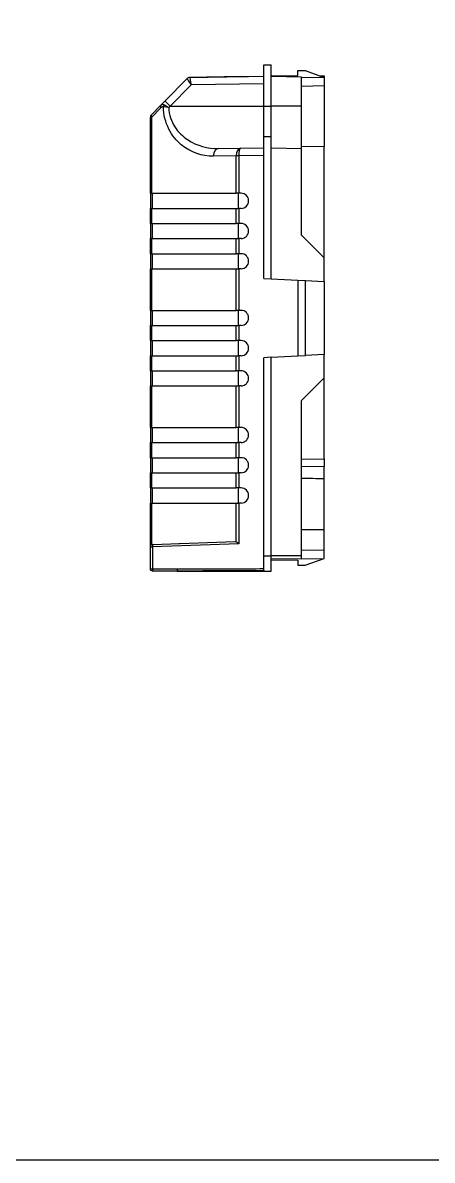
# Model space of a CAD drawing. Header units: millimetres. Extents: x 135 to 621, y 172 to 816.
# Drawn here: x 323.8 to 378, y 515.3 to 665.9 of the extents above; entities that cross this region are included whole.
import ezdxf

# ---------------------------------------------------------------- set-up
doc = ezdxf.new("R2010")
doc.units = ezdxf.units.MM
doc.layers.get('0').update_dxf_attribs({"linetype": 'CONTINUOUS'})
doc.layers.add('13', color=7, linetype='CONTINUOUS')

msp = doc.modelspace()

# ---------------------------------------------------------------- linework, layer by layer
msp.add_lwpolyline([(134.977, 816.42), (620.928, 816.42), (620.928, 515.315), (134.977, 515.315)], close=True)
at = {"layer": '13', "color": 155, "linetype": 'Continuous'}
for p, q in [((355.667, 654.817), (355.667, 660.303)), ((355.667, 660.303), (356.667, 660.303)), ((356.667, 654.817), (356.667, 660.303)), ((360.167, 659.533), (361.167, 659.533)), ((360.167, 658.882), (360.167, 659.533)), ((361.167, 659.533), (363.667, 658.633)), ((342.61, 655.518), (345.523, 658.483)), ((345.523, 658.483), (345.523, 658.483)), ((345.871, 658.632), (355.667, 658.803)), ((352.666, 658.751), (345.871, 658.632)), ((352.666, 658.751), (353.666, 658.768)), ((352.666, 658.751), (353.666, 658.768)), ((352.666, 658.751), (353.666, 658.768)), ((352.666, 658.751), (353.666, 658.768)), ((352.666, 658.751), (353.666, 658.768)), ((352.666, 658.751), (353.666, 658.768)), ((352.666, 658.751), (353.666, 658.768)), ((352.666, 658.751), (353.666, 658.768)), ((352.666, 658.751), (353.666, 658.768)), ((352.666, 658.751), (353.666, 658.768)), ((352.666, 658.751), (353.666, 658.768)), ((352.666, 658.751), (353.666, 658.768)), ((356.667, 658.821), (360.167, 658.882)), ((360.667, 658.683), (356.667, 658.753)), ((360.667, 658.683), (363.667, 658.631)), ((360.667, 654.817), (360.667, 658.683)), ((363.09, 658.841), (363.667, 658.831)), ((363.667, 658.831), (363.667, 658.633)), ((363.667, 658.633), (363.667, 658.631)), ((363.667, 658.631), (363.667, 657.543)), ((346.076, 657.636), (343.306, 654.817)), ((355.667, 657.803), (346.076, 657.636)), ((360.667, 657.49), (363.667, 657.543)), ((363.667, 657.543), (363.667, 649.484)), ((340.811, 653.687), (342.068, 654.967)), ((342.068, 654.616), (340.811, 653.337)), ((343.306, 654.817), (355.667, 654.817)), ((355.667, 654.817), (356.667, 654.817)), ((355.667, 650.818), (355.667, 654.817)), ((356.667, 650.818), (356.667, 654.817)), ((340.811, 653.337), (340.667, 653.337)), ((340.667, 643.303), (340.667, 653.337)), ((340.667, 652.041), (340.667, 653.337)), ((340.667, 652.041), (340.667, 651.041)), ((340.811, 653.337), (340.811, 643.303)), ((355.667, 632.039), (355.667, 650.818)), ((355.667, 650.818), (356.667, 650.818)), ((356.667, 631.986), (356.667, 650.818)), ((349.694, 649.214), (352.575, 649.264)), ((352.575, 649.264), (355.667, 649.318)), ((360.667, 649.198), (356.667, 649.268)), ((360.667, 649.536), (363.667, 649.484)), ((360.667, 637.753), (360.667, 649.198)), ((363.667, 634.753), (363.667, 649.484)), ((352.022, 648.267), (348.998, 648.214)), ((352.37, 648.261), (352.022, 648.261)), ((352.022, 643.303), (352.022, 648.261)), ((355.667, 648.318), (352.37, 648.261)), ((352.37, 648.261), (352.37, 643.303)), ((340.667, 643.303), (340.667, 641.303)), ((340.811, 643.303), (340.667, 643.303)), ((340.811, 643.303), (352.022, 643.303)), ((340.967, 641.303), (340.967, 643.303)), ((352.37, 643.303), (352.022, 643.303)), ((352.294, 643.303), (352.294, 641.303)), ((352.666, 643.303), (352.37, 643.303)), ((340.667, 641.303), (340.811, 641.303)), ((340.667, 639.303), (340.667, 641.303)), ((340.811, 641.303), (340.811, 639.303)), ((340.811, 641.303), (352.022, 641.303)), ((352.022, 639.303), (352.022, 641.303)), ((352.022, 641.303), (352.37, 641.303)), ((352.666, 641.303), (352.37, 641.303)), ((352.37, 641.303), (352.37, 639.303)), ((340.667, 639.303), (340.667, 637.303)), ((340.811, 639.303), (340.667, 639.303)), ((340.811, 639.303), (352.022, 639.303)), ((340.967, 637.303), (340.967, 639.303)), ((352.37, 639.303), (352.022, 639.303)), ((352.294, 639.303), (352.294, 637.303)), ((352.666, 639.303), (352.37, 639.303)), ((340.667, 637.303), (340.811, 637.303)), ((340.667, 635.303), (340.667, 637.303)), ((340.811, 637.303), (340.811, 635.303)), ((340.811, 637.303), (352.022, 637.303)), ((352.022, 635.303), (352.022, 637.303)), ((352.022, 637.303), (352.37, 637.303)), ((352.37, 637.303), (352.37, 635.303)), ((352.666, 637.303), (352.37, 637.303)), ((360.667, 637.753), (363.667, 634.753)), ((340.811, 635.303), (340.667, 635.303)), ((340.667, 635.303), (340.667, 633.303)), ((340.811, 635.303), (352.022, 635.303)), ((340.967, 633.303), (340.967, 635.303)), ((352.37, 635.303), (352.022, 635.303)), ((352.294, 635.303), (352.294, 633.303)), ((352.666, 635.303), (352.37, 635.303)), ((363.667, 631.619), (363.667, 634.753)), ((340.667, 627.803), (340.667, 633.303)), ((340.667, 633.303), (340.811, 633.303)), ((340.811, 633.303), (340.811, 627.803)), ((340.811, 633.303), (352.022, 633.303)), ((352.022, 633.303), (352.37, 633.303)), ((352.022, 627.803), (352.022, 633.303)), ((352.37, 633.303), (352.37, 627.803)), ((352.666, 633.303), (352.37, 633.303)), ((355.667, 632.039), (356.667, 631.986)), ((356.667, 631.986), (360.167, 631.803)), ((360.167, 631.803), (360.167, 621.773)), ((360.167, 631.803), (361.168, 631.75)), ((361.168, 631.75), (363.667, 631.619)), ((361.168, 621.826), (361.168, 631.75)), ((363.667, 631.619), (363.667, 621.957)), ((340.811, 627.803), (340.667, 627.803)), ((340.667, 627.803), (340.667, 625.803)), ((340.811, 627.803), (352.022, 627.803)), ((340.967, 625.803), (340.967, 627.803)), ((352.37, 627.803), (352.022, 627.803)), ((352.294, 627.803), (352.294, 625.803)), ((352.666, 627.803), (352.37, 627.803)), ((340.667, 625.803), (340.811, 625.803)), ((340.667, 623.803), (340.667, 625.803)), ((340.811, 625.803), (340.811, 623.803)), ((340.811, 625.803), (352.022, 625.803)), ((352.022, 623.803), (352.022, 625.803)), ((352.022, 625.803), (352.37, 625.803)), ((352.666, 625.803), (352.37, 625.803)), ((352.37, 625.803), (352.37, 623.803)), ((340.811, 623.803), (340.667, 623.803)), ((340.667, 623.803), (340.667, 621.803)), ((340.811, 623.803), (352.022, 623.803)), ((340.967, 621.803), (340.967, 623.803)), ((352.37, 623.803), (352.022, 623.803)), ((352.294, 623.803), (352.294, 621.803)), ((352.666, 623.803), (352.37, 623.803)), ((340.667, 619.803), (340.667, 621.803)), ((340.667, 621.803), (340.811, 621.803)), ((340.811, 621.803), (340.811, 619.803)), ((340.811, 621.803), (352.022, 621.803)), ((352.022, 619.803), (352.022, 621.803)), ((352.022, 621.803), (352.37, 621.803)), ((352.666, 621.803), (352.37, 621.803)), ((352.37, 621.803), (352.37, 619.803)), ((360.167, 621.773), (361.168, 621.826)), ((363.667, 621.957), (361.168, 621.826)), ((363.667, 618.853), (363.667, 621.957)), ((356.667, 621.59), (355.667, 621.538)), ((355.667, 595.303), (355.667, 621.538)), ((356.667, 621.59), (360.167, 621.773)), ((356.667, 595.303), (356.667, 621.59)), ((340.667, 619.803), (340.667, 617.803)), ((340.811, 619.803), (340.667, 619.803)), ((340.811, 619.803), (352.022, 619.803)), ((340.967, 617.803), (340.967, 619.803)), ((352.37, 619.803), (352.022, 619.803)), ((352.294, 619.803), (352.294, 617.803)), ((352.666, 619.803), (352.37, 619.803)), ((360.667, 615.853), (363.667, 618.853)), ((363.667, 608.138), (363.667, 618.853)), ((340.667, 612.303), (340.667, 617.803)), ((340.667, 617.803), (340.811, 617.803)), ((340.811, 617.803), (352.022, 617.803)), ((340.811, 617.803), (340.811, 612.303)), ((352.022, 612.303), (352.022, 617.803)), ((352.022, 617.803), (352.37, 617.803)), ((352.666, 617.803), (352.37, 617.803)), ((352.37, 617.803), (352.37, 612.303)), ((360.667, 595.303), (360.667, 615.853)), ((340.811, 612.303), (340.667, 612.303)), ((340.667, 612.303), (340.667, 610.303)), ((340.811, 612.303), (352.022, 612.303)), ((340.967, 610.303), (340.967, 612.303)), ((352.37, 612.303), (352.022, 612.303)), ((352.294, 612.303), (352.294, 610.303)), ((352.666, 612.303), (352.37, 612.303)), ((340.667, 608.303), (340.667, 610.303)), ((340.667, 610.303), (340.811, 610.303)), ((340.811, 610.303), (352.022, 610.303)), ((340.811, 610.303), (340.811, 608.303)), ((352.022, 610.303), (352.37, 610.303)), ((352.022, 608.303), (352.022, 610.303)), ((352.37, 610.303), (352.37, 608.303)), ((352.666, 610.303), (352.37, 610.303)), ((340.811, 608.303), (340.667, 608.303)), ((340.667, 608.303), (340.667, 606.303)), ((340.811, 608.303), (352.022, 608.303)), ((340.967, 606.303), (340.967, 608.303)), ((352.37, 608.303), (352.022, 608.303)), ((352.294, 608.303), (352.294, 606.303)), ((352.666, 608.303), (352.37, 608.303)), ((360.667, 608.086), (363.667, 608.138)), ((363.667, 607.138), (360.667, 607.086)), ((363.667, 608.138), (363.667, 607.138)), ((363.667, 605.549), (363.667, 607.138)), ((340.667, 604.303), (340.667, 606.303)), ((340.667, 606.303), (340.811, 606.303)), ((340.811, 606.303), (352.022, 606.303)), ((340.811, 606.303), (340.811, 604.303)), ((352.022, 606.303), (352.37, 606.303)), ((352.022, 604.303), (352.022, 606.303)), ((352.37, 606.303), (352.37, 604.303)), ((352.666, 606.303), (352.37, 606.303)), ((340.667, 604.303), (340.667, 602.303)), ((340.811, 604.303), (340.667, 604.303)), ((340.811, 604.303), (352.022, 604.303)), ((340.967, 602.303), (340.967, 604.303)), ((352.37, 604.303), (352.022, 604.303)), ((352.294, 604.303), (352.294, 602.303)), ((352.666, 604.303), (352.37, 604.303)), ((340.667, 596.513), (340.667, 602.303)), ((340.667, 602.303), (340.811, 602.303)), ((340.811, 602.303), (340.811, 596.769)), ((340.811, 602.303), (352.022, 602.303)), ((352.022, 602.303), (352.37, 602.303)), ((352.022, 597.155), (352.022, 602.303)), ((352.37, 602.303), (352.37, 596.911)), ((352.666, 602.303), (352.37, 602.303)), ((360.667, 598.789), (363.667, 598.789)), ((363.667, 596.064), (363.667, 598.789)), ((340.667, 593.603), (340.667, 596.513)), ((340.667, 596.513), (340.962, 596.513)), ((340.957, 596.813), (351.866, 597.194)), ((340.957, 596.813), (343.382, 596.898)), ((352.37, 596.911), (340.962, 596.513)), ((340.962, 596.513), (340.962, 593.603)), ((343.382, 596.898), (345.457, 596.97)), ((355.667, 595.303), (356.667, 595.303)), ((356.667, 593.303), (356.667, 595.303)), ((360.667, 594.923), (356.667, 594.853)), ((356.667, 594.786), (360.167, 594.725)), ((360.167, 594.725), (360.167, 594.073)), ((360.667, 596.116), (363.667, 596.064)), ((360.667, 594.923), (363.667, 594.976)), ((361.167, 594.073), (363.667, 594.973)), ((363.667, 594.976), (363.667, 596.064)), ((363.667, 594.973), (363.667, 594.976)), ((340.667, 593.603), (340.962, 593.603)), ((340.962, 593.603), (344.224, 593.603)), ((343.392, 593.303), (340.967, 593.303)), ((344.229, 593.303), (340.967, 593.303)), ((344.238, 593.303), (343.392, 593.303)), ((344.229, 593.303), (356.667, 593.303)), ((360.167, 594.073), (361.167, 594.073))]:
    msp.add_line(p, q, dxfattribs=at)
for centre, radius, start, end in [((345.88, 658.132), 0.5, 91, 135.5), ((341.167, 653.337), 0.5, 135.5, 180), ((352.666, 642.303), 1, 270, 90), ((352.666, 638.303), 1, 270, 90), ((352.666, 634.303), 1, 270, 90), ((352.666, 626.803), 1, 270, 90), ((352.666, 622.803), 1, 270, 90), ((352.666, 618.803), 1, 270, 90), ((352.666, 611.303), 1, 270, 90), ((352.666, 607.303), 1, 270, 90), ((352.666, 603.303), 1, 270, 90), ((340.967, 596.513), 0.3, 92, 180)]:
    msp.add_arc(centre, radius, start, end, dxfattribs=at)
at = {"layer": '13', "color": 155, "linetype": 'Continuous', "extrusion": (0, 0, -1)}
msp.add_arc((-340.967, 593.603), 0.3, 270, 0, dxfattribs=at)
at = {"layer": '13', "color": 155, "linetype": 'Continuous'}
for centre, major_axis, ratio, start_param, end_param in [((346.093, 657.636), (0.57, -0.847), 0.0141859, 3.1444943, 4.7028424), ((345.88, 658.132), (0.357, -0.35), 0.9998499, 2.365058, 3.1415927), ((346.093, 657.636), (0.222, -0.996), 0.0166893, 3.1503223, 4.7086704), ((345.38, 657.624), (0.491, 1.009), 0.0069309, 0.0035267, 0.0156709), ((342.425, 654.616), (-0.357, 0.35), 0.58068, 0, 1.0370917), ((342.752, 654.753), (0.176, 0.468), 0.6896092, 1.2581177, 1.8250002), ((341.167, 653.337), (-0.357, 0.35), 0.58068, 0, 1.0370917), ((349.711, 648.214), (0.017, -1), 0.7131971, 3.1415927, 4.6999407), ((352.592, 648.264), (0.017, -1), 0.5698262, 3.1415927, 4.6999407), ((352.592, 648.264), (0.017, -1), 0.2219526, 3.1415927, 4.6999407), ((352.379, 648.267), (-0.5, -0.006), 0.012357, 4.7299041, 5.5064388), ((351.522, 648.252), (0.354, 0.359), 0.9823976, 5.4989847, 5.511128), ((351.879, 648.252), (0.006, -1), 0.4913182, 1.5768528, 1.588996), ((340.967, 596.513), (-0.01, 0.3), 0.0174418, 0, 1.5701872), ((351.866, 596.894), (0.212, 0.22), 0.9651008, 0.23641, 0.7850936), ((340.967, 593.603), (0, -0.3), 0.0174524, 4.712389, 6.2831853), ((344.229, 593.603), (0, -0.3), 0.0174524, 4.712389, 6.2831853)]:
    msp.add_ellipse(centre, major_axis=major_axis, ratio=ratio, start_param=start_param, end_param=end_param, dxfattribs=at)
for points in [[(342.068, 654.967), (342.249, 655.15), (342.43, 655.335), (342.61, 655.518)], [(342.61, 655.518), (342.606, 655.514), (342.936, 655.182), (343.306, 654.817)], [(360.667, 654.817), (359.334, 654.817), (358.001, 654.817), (356.667, 654.817)], [(360.667, 605.601), (361.667, 605.584), (362.667, 605.566), (363.667, 605.549)], [(360.667, 595.303), (359.334, 595.303), (358.001, 595.303), (356.667, 595.303)], [(344.566, 593.303), (344.454, 593.303), (344.342, 593.303), (344.229, 593.303)], [(355.667, 593.367), (355.667, 593.344), (355.667, 593.328), (355.667, 593.317)]]:
    msp.add_open_spline(points, degree=3, dxfattribs=at)
for points, knots in [([(342.068, 654.967), (342.109, 655.008), (342.155, 655.04), (342.255, 655.075), (342.309, 655.079), (342.409, 655.059), (342.454, 655.04), (342.499, 655.013)], [0, 0, 0, 0, 0.3677632, 0.3677632, 0.7254937, 0.7254937, 1, 1, 1, 1]), ([(342.499, 655.013), (342.573, 654.967), (342.661, 654.912), (342.843, 654.797), (342.938, 654.736), (343.052, 654.662), (343.071, 654.651), (343.086, 654.641), (343.09, 654.638), (343.094, 654.636), (343.098, 654.633)], [0, 0, 0, 0, 0.4717924, 0.4717924, 0.9093983, 0.9093983, 0.9914107, 0.9914107, 0.9914107, 1, 1, 1, 1]), ([(342.396, 654.753), (342.368, 654.763), (342.339, 654.765), (342.269, 654.756), (342.228, 654.739), (342.147, 654.69), (342.106, 654.655), (342.068, 654.616)], [0, 0, 0, 0, 0.2442964, 0.2442964, 0.5992644, 0.5992644, 1, 1, 1, 1]), ([(343.098, 654.635), (343.094, 654.635), (343.089, 654.636), (343.084, 654.637), (343.066, 654.64), (343.045, 654.643), (342.911, 654.665), (342.799, 654.683), (342.585, 654.72), (342.481, 654.738), (342.396, 654.753)], [0, 0, 0, 0, 0.0086641, 0.0086641, 0.0086641, 0.09052, 0.09052, 0.5280385, 0.5280385, 1, 1, 1, 1]), ([(348.998, 648.214), (347.514, 648.188), (346.035, 648.66), (344.128, 650.246), (343.551, 650.938), (342.682, 652.665), (342.406, 653.687), (342.396, 654.753)], [0, 0, 0, 0, 0.5, 0.5, 0.75, 0.75, 1, 1, 1, 1]), ([(343.311, 654.822), (343.308, 654.819), (343.304, 654.816), (343.301, 654.813), (343.236, 654.757), (343.165, 654.696), (343.095, 654.635)], [0, 0, 0, 0, 0.000215, 0.000215, 0.000215, 1, 1, 1, 1]), ([(343.095, 654.635), (343.131, 653.694), (343.454, 652.806), (344.368, 651.373), (344.956, 650.817), (346.842, 649.557), (348.27, 649.189), (349.694, 649.214)], [0, 0, 0, 0, 0.25, 0.25, 0.5, 0.5, 1, 1, 1, 1]), ([(360.667, 649.196), (360.667, 649.2), (360.667, 649.807), (360.667, 651.878), (360.667, 653.334), (360.667, 654.817)], [0, 0, 0, 0, 0.5, 0.5, 1, 1, 1, 1]), ([(363.667, 598.789), (363.667, 600.573), (363.667, 602.326), (363.667, 604.811), (363.667, 605.546), (363.667, 605.551)], [0, 0, 0, 0, 0.5, 0.5, 1, 1, 1, 1]), ([(352.374, 596.909), (352.37, 596.911), (352.366, 596.914), (352.363, 596.917), (352.347, 596.929), (352.327, 596.943), (352.247, 597.003), (352.186, 597.047), (352.092, 597.112), (352.055, 597.136), (352.022, 597.155)], [0, 0, 0, 0, 0.0097483, 0.0097483, 0.0097483, 0.1681302, 0.1681302, 0.6694135, 0.6694135, 1, 1, 1, 1]), ([(360.667, 594.922), (360.667, 594.927), (360.667, 594.931), (360.667, 594.957), (360.667, 594.976), (360.667, 595.026), (360.667, 595.059), (360.667, 595.134), (360.667, 595.18), (360.667, 595.252), (360.667, 595.277), (360.667, 595.303)], [0, 0, 0, 0, 0.1988754, 0.1988754, 0.3962231, 0.3962231, 0.6215724, 0.6215724, 0.8718626, 0.8718626, 1, 1, 1, 1]), ([(344.224, 593.603), (345.357, 593.603), (346.49, 593.603), (350.304, 593.606), (352.986, 593.609), (355.667, 593.615)], [0, 0, 0, 0, 0.2969688, 0.2969688, 1, 1, 1, 1]), ([(355.667, 593.317), (352.987, 593.31), (350.308, 593.306), (346.607, 593.304), (345.587, 593.303), (344.566, 593.303)], [0, 0, 0, 0, 0.7242027, 0.7242027, 1, 1, 1, 1])]:
    msp.add_open_spline(points, degree=3, knots=knots, dxfattribs=at)
msp.add_rational_spline([(355.667, 593.367), (355.667, 593.604), (355.667, 594.354), (355.667, 595.303)], [1, 0.860403690988, 0.860403690988, 1], degree=3, dxfattribs=at)

doc.saveas('drawing.dxf')
